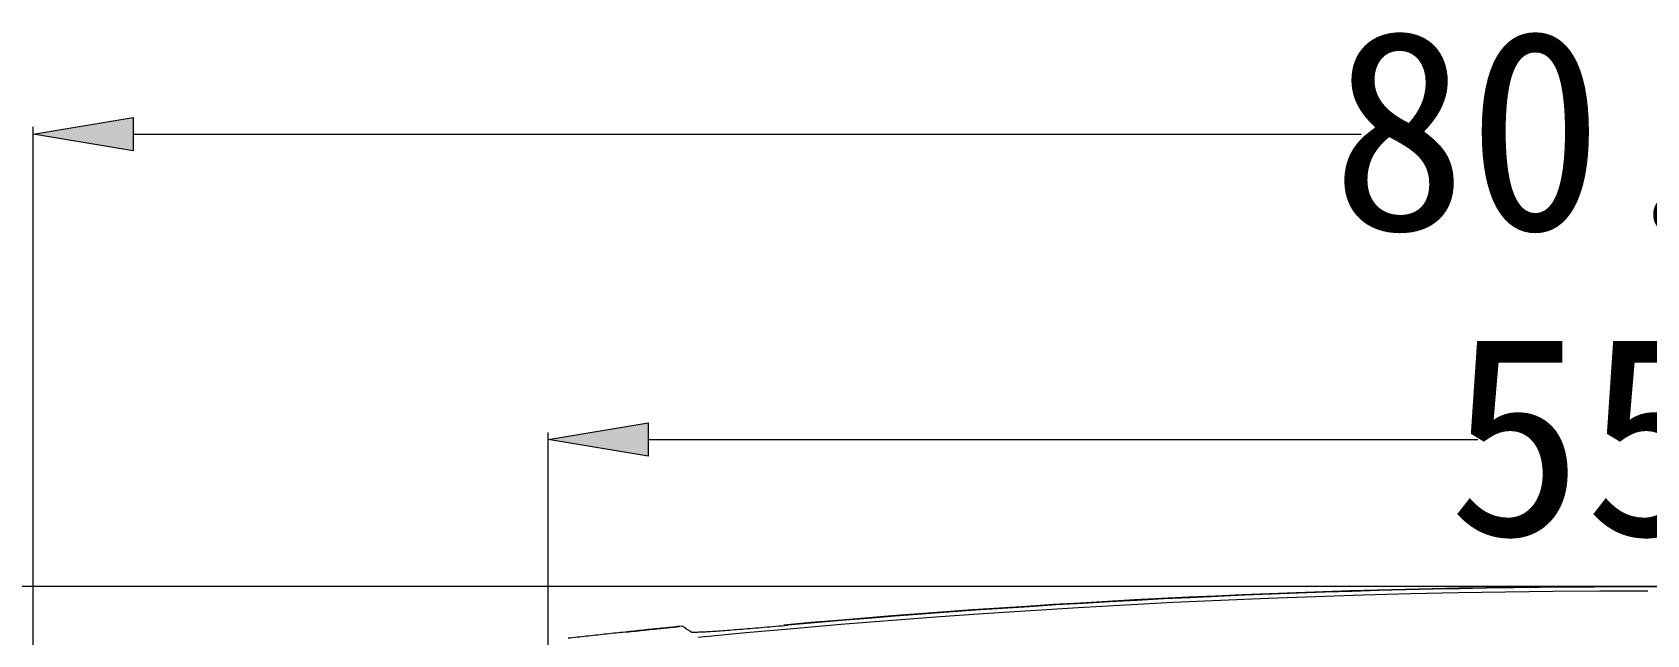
# Model space of a CAD drawing. Header units: inches. Extents: x 0 to 40, y 35.9 to 64.1.
# Drawn here: x 5.11 to 7.827, y 53.375 to 54.388 of the extents above; entities that cross this region are included whole.
import ezdxf

# ---------------------------------------------------------------- set-up
doc = ezdxf.new("R2010")
doc.units = ezdxf.units.IN
doc.header["$MEASUREMENT"] = 0
doc.layers.add('1', color=7, linetype='Continuous')
doc.layers.add('2', color=7, linetype='Continuous')

# ---------------------------------------------------------------- blocks, each defined once
blk = doc.blocks.new('block 727')
at = {"layer": '1', "color": 43, "lineweight": 18, "true_color": 0xccb266}
blk.add_open_spline([(9.2832, 53.3911), (8.3157, 53.4778), (7.3424, 53.4778), (6.3749, 53.3911)], degree=3, dxfattribs=at)
blk = doc.blocks.new('block 2957')
at = {"layer": '2', "color": 7, "lineweight": 18, "true_color": 0xffffff}
blk.add_open_spline([(9.2768, 53.3908), (8.3135, 53.4768), (7.3446, 53.4768), (6.3813, 53.3908)], degree=3, dxfattribs=at)
blk = doc.blocks.new('block 2972')
at = {"layer": '2', "color": 7, "lineweight": 18, "true_color": 0xffffff}
blk.add_open_spline([(6.2184, 53.3796), (6.2135, 53.3828), (6.2086, 53.386), (6.2038, 53.3891)], degree=3, dxfattribs=at)
blk = doc.blocks.new('block 3110')
at = {"layer": '2', "color": 80, "lineweight": 18, "true_color": 0x3fff00}
blk.add_lwpolyline([(6.1087, 53.3793), (6.1105, 53.3795), (6.1123, 53.3797), (6.1141, 53.3799), (6.1159, 53.3801), (6.1177, 53.3803), (6.1195, 53.3805), (6.1213, 53.3807), (6.1231, 53.3809), (6.1249, 53.381), (6.1267, 53.3812), (6.1284, 53.3814), (6.1302, 53.3816), (6.132, 53.3818), (6.1338, 53.382), (6.1356, 53.3822), (6.1374, 53.3824), (6.1392, 53.3825), (6.141, 53.3827), (6.1428, 53.3829), (6.1446, 53.3831), (6.1464, 53.3833), (6.1482, 53.3835), (6.15, 53.3837), (6.1518, 53.3839), (6.1536, 53.384), (6.1554, 53.3842), (6.1572, 53.3844), (6.159, 53.3846), (6.1608, 53.3848), (6.1626, 53.385), (6.1644, 53.3851), (6.1662, 53.3853), (6.168, 53.3855), (6.1698, 53.3857), (6.1715, 53.3859), (6.1734, 53.3861), (6.1751, 53.3863), (6.1769, 53.3864), (6.1787, 53.3866), (6.1805, 53.3868), (6.1823, 53.387), (6.1841, 53.3872), (6.1859, 53.3874), (6.1877, 53.3875), (6.1895, 53.3877), (6.1913, 53.3879), (6.1931, 53.3881), (6.1949, 53.3882), (6.1967, 53.3884), (6.1985, 53.3886)], dxfattribs=at)
blk = doc.blocks.new('block 3138')
at = {"layer": '2', "color": 7, "lineweight": 18, "true_color": 0xffffff}
blk.add_lwpolyline([(6.2307, 53.3707), (6.3107, 53.3783), (6.3906, 53.3855), (6.4705, 53.3924), (6.5504, 53.3988), (6.6303, 53.4049), (6.7102, 53.4105), (6.7901, 53.4158), (6.8701, 53.4207), (6.95, 53.4252), (7.0299, 53.4293), (7.1098, 53.433), (7.1897, 53.4363), (7.2697, 53.4393), (7.3496, 53.4418), (7.4295, 53.444), (7.5094, 53.4457), (7.5893, 53.4471), (7.6692, 53.4481), (7.7491, 53.4486), (7.829, 53.4488)], dxfattribs=at)
blk = doc.blocks.new('block 3222')
at = {"layer": '2', "color": 7, "lineweight": 18, "true_color": 0xffffff}
blk.add_lwpolyline([(6.2184, 53.3796), (6.2186, 53.3795), (6.2191, 53.3794), (6.2196, 53.3793), (6.2204, 53.3793), (6.2212, 53.3792), (6.2223, 53.3792), (6.2235, 53.3792), (6.2248, 53.3792), (6.2263, 53.3792), (6.2279, 53.3793), (6.2297, 53.3793), (6.2316, 53.3794), (6.2336, 53.3794), (6.2358, 53.3795), (6.2381, 53.3797), (6.2405, 53.3798), (6.2431, 53.3799), (6.2458, 53.3801), (6.2487, 53.3802), (6.2516, 53.3804), (6.2547, 53.3806), (6.2579, 53.3808), (6.2612, 53.381), (6.2646, 53.3813), (6.2681, 53.3815), (6.2718, 53.3818), (6.2756, 53.3821), (6.2794, 53.3823), (6.2834, 53.3827), (6.2874, 53.383), (6.2915, 53.3833), (6.2957, 53.3836), (6.3, 53.3839), (6.3044, 53.3843), (6.3088, 53.3846), (6.3133, 53.385), (6.3179, 53.3854), (6.3226, 53.3858), (6.3272, 53.3861), (6.332, 53.3865), (6.3368, 53.387), (6.3416, 53.3874), (6.3465, 53.3878), (6.3514, 53.3882), (6.3563, 53.3886), (6.3613, 53.3891), (6.3663, 53.3895), (6.3713, 53.3899), (6.3763, 53.3904), (6.3813, 53.3908)], dxfattribs=at)
blk = doc.blocks.new('block 3246')
at = {"layer": '2', "color": 7, "lineweight": 18, "true_color": 0xffffff}
blk.add_lwpolyline([(6.2038, 53.3891), (6.1999, 53.3888), (6.1961, 53.3884), (6.1922, 53.388), (6.1884, 53.3876), (6.1846, 53.3872), (6.1807, 53.3868), (6.1769, 53.3864), (6.173, 53.386), (6.1692, 53.3856), (6.1653, 53.3853), (6.1615, 53.3849), (6.1577, 53.3845), (6.1538, 53.3841), (6.15, 53.3837), (6.1461, 53.3833), (6.1423, 53.3829), (6.1385, 53.3825), (6.1346, 53.3821), (6.1308, 53.3817), (6.1269, 53.3813), (6.1231, 53.3809), (6.1192, 53.3804), (6.1154, 53.38), (6.1116, 53.3797), (6.1077, 53.3792), (6.1039, 53.3788), (6.1, 53.3784), (6.0962, 53.378), (6.0924, 53.3776), (6.0885, 53.3772), (6.0847, 53.3768), (6.0808, 53.3764), (6.077, 53.3759), (6.0732, 53.3755), (6.0693, 53.3751), (6.0655, 53.3747), (6.0616, 53.3743), (6.0578, 53.3739), (6.0539, 53.3734), (6.0501, 53.373), (6.0463, 53.3726), (6.0424, 53.3722), (6.0386, 53.3717), (6.0347, 53.3713), (6.0309, 53.3709), (6.0271, 53.3705), (6.0232, 53.37), (6.0194, 53.3696), (6.0156, 53.3692), (6.0117, 53.3688)], dxfattribs=at)
blk = doc.blocks.new('block 3338')
at = {"color": 5, "lineweight": 18, "true_color": 0x0000ff}
blk.add_lwpolyline([(5.1115, 52.5324), (5.1115, 54.2291)], dxfattribs=at)
blk = doc.blocks.new('block 3340')
at = {"color": 5, "lineweight": 18, "true_color": 0x0000ff}
blk.add_lwpolyline([(5.2797, 54.2169), (7.3462, 54.2169)], dxfattribs=at)
blk = doc.blocks.new('block 3342')
at = {"true_color": 0x0000ff}
h = blk.add_hatch(color=5, dxfattribs=at)
h.dxf.hatch_style = 2
h.paths.add_polyline_path([(5.2797, 54.245), (5.2797, 54.1889), (5.1115, 54.2169)])
at = {"lineweight": 0}
blk.add_lwpolyline([(5.2797, 54.245), (5.2797, 54.1889), (5.1115, 54.2169), (5.2797, 54.245)], dxfattribs=at)
blk = doc.blocks.new('block 3344')
at = {"color": 4, "true_color": 0x00ffff, "insert": (7.2961, 54.0503), "char_height": 0.336544, "attachment_point": 7}
blk.add_mtext('\\fTxt|b0|i0|c0|p34;\\W1;80.8', dxfattribs=at)
blk = doc.blocks.new('block 3337')
for name in ['block 3344', 'block 3342', 'block 3338', 'block 3340']:
    blk.add_blockref(name, (0, 0))
blk = doc.blocks.new('block 3349')
at = {"color": 5, "lineweight": 18, "true_color": 0x0000ff}
blk.add_lwpolyline([(7.8248, 53.4561), (3.7653, 53.4561)], dxfattribs=at)
blk = doc.blocks.new('block 3348')
blk.add_blockref('block 3349', (0, 0))
blk = doc.blocks.new('block 3360')
at = {"color": 5, "lineweight": 18, "true_color": 0x0000ff}
blk.add_lwpolyline([(5.9781, 52.5672), (5.9781, 53.7152)], dxfattribs=at)
blk = doc.blocks.new('block 3362')
at = {"color": 5, "lineweight": 18, "true_color": 0x0000ff}
blk.add_lwpolyline([(6.1463, 53.7031), (7.5425, 53.7031)], dxfattribs=at)
blk = doc.blocks.new('block 3364')
at = {"true_color": 0x0000ff}
h = blk.add_hatch(color=5, dxfattribs=at)
h.dxf.hatch_style = 2
h.paths.add_polyline_path([(6.1463, 53.7311), (6.1463, 53.675), (5.9781, 53.7031)])
at = {"lineweight": 0}
blk.add_lwpolyline([(6.1463, 53.7311), (6.1463, 53.675), (5.9781, 53.7031), (6.1463, 53.7311)], dxfattribs=at)
blk = doc.blocks.new('block 3366')
at = {"color": 4, "true_color": 0x00ffff, "insert": (7.4925, 53.5365), "char_height": 0.336544, "attachment_point": 7}
blk.add_mtext('\\fTxt|b0|i0|c0|p34;\\W1;55', dxfattribs=at)
blk = doc.blocks.new('block 3359')
for name in ['block 3366', 'block 3364', 'block 3360', 'block 3362']:
    blk.add_blockref(name, (0, 0))

msp = doc.modelspace()

# ---------------------------------------------------------------- block references
for name in ['block 3337', 'block 3359', 'block 3348']:
    msp.add_blockref(name, (0, 0))
at = {"layer": '1'}
msp.add_blockref('block 727', (0, 0), dxfattribs=at)
at = {"layer": '2'}
for name in ['block 2957', 'block 3138', 'block 3246', 'block 3110', 'block 2972', 'block 3222']:
    msp.add_blockref(name, (0, 0), dxfattribs=at)

doc.saveas('drawing.dxf')
